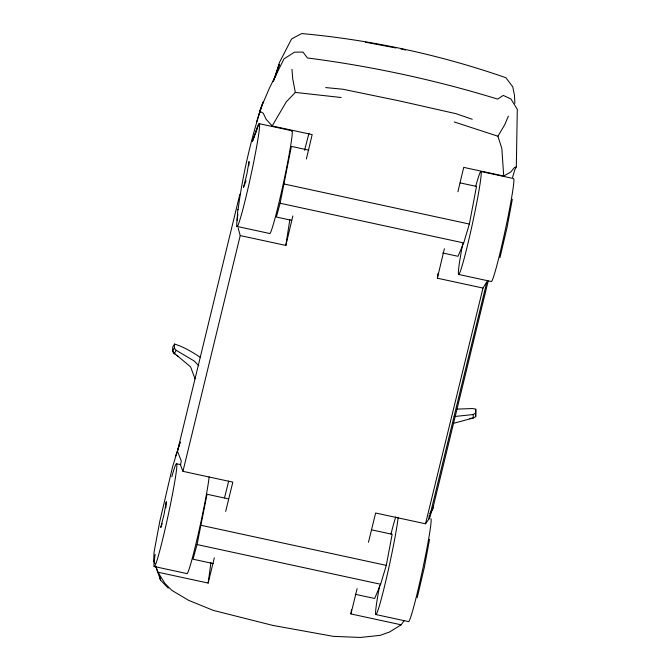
<?xml version="1.0" encoding="UTF-8"?>
<svg xmlns="http://www.w3.org/2000/svg" width="671" height="671" viewBox="0 0 671 671"><rect width="100%" height="100%" fill="white"/><g stroke="black" fill="none" stroke-linecap="round" stroke-linejoin="round"><path stroke-width="1.01" d="M512.535 177.379L514.984 169.335L516.326 166.861L517.299 109.348L510.891 98.956L503.267 95.416L497.647 99.098C435.638 80.034 371.801 66.253 307.461 57.974L302.982 52.103L294.477 52.162L283.992 58.897L269.457 88.044L259.358 111.621M153.701 560.52L154.758 563.439L153.701 560.52L154.028 552.3L159.815 521.258L172.522 467.024L180.08 442.181M195.043 378.821L190.606 366.886L174.393 353.29L172.531 351.092L172.766 347.016L174.577 344.055C183.737 346.882 192.216 351.998 200.21 357.266M172.531 351.092L174.343 348.132L174.577 344.055M165.896 507.88L166.274 501.648L164.085 514.288L160.746 527.481L162.197 523.69M248.79 165.712L249.042 161.552L246.844 174.2L243.514 187.385L246.056 180.751M237.073 220.382L237.861 209.293M453.697 423.292L473.399 417.949L475.697 416.649L475.764 409.184L472.459 408.555L456.917 409.092M475.697 416.649L475.764 409.184M238.037 209.755C242.91 173.244 251.466 137.035 263.057 102.059L256.557 122.021M155.806 566.358L157.911 572.204L208.144 583.065L210.946 562.524M404.21 620.566L401.166 624.802L350.933 613.94L351.478 609.83M238.096 227.83L240.226 235.571L285.846 245.435L289.838 219.526M368.471 542.277L375.634 513.005L425.531 523.791L429.113 518.767L486.92 281.635L482.994 288.069L437.375 278.205L438.037 273.323M429.549 539.367L424.298 567.532L417.219 597.676M512.317 199.279L507.066 227.444L499.987 257.589M213.428 563.623L193.022 559.211L197.056 544.558L207.037 494.25L228.517 498.897M291.675 220.331L276.368 217.027L280.117 203.238L291.357 146.395L308.752 150.153M355.269 594.296L374.653 598.49L380.633 584.256L386.278 565.368L392.174 534.284L371.717 529.864M442.701 252.992L458.008 256.297L463.703 242.936L469.348 224.047L476.494 186.429L460.13 182.889M429.599 513.835L432.594 509.339L433.231 506.513L429.314 518.649M285.846 245.435L292.85 215.953M306.379 159.01L312.174 134.603L272.166 125.955L266.119 119.262L263.317 113.34L260.356 111.512L259.006 113.986M437.375 278.205L444.378 248.715M457.907 191.772L463.703 167.373L503.711 176.02L510.665 172.137L514.363 167.624L516.326 166.861M239.841 194.322L177.446 451.206L175.29 456.884M225.674 511.403L232.837 482.13L182.948 471.336L240.226 235.571M425.531 523.791L482.994 288.069M432.594 509.339L488.178 281.006M208.144 583.065L214.317 557.827M350.933 613.94L357.106 588.71M224.517 497.899L228.685 481.09M304.567 150.321L308.97 133.303M180.214 442.306L177.446 451.206L181.279 460.994L180.474 465.003L182.948 471.336M273.793 80.419L279.43 62.52L291.583 38.943L301.707 33.55C371.189 39.925 439.941 54.754 505.842 77.693L512.736 86.76L514.464 95.215L514.858 103.393M275.185 77.383L279.388 64.441L273.063 81.669M258.805 124.026L252.439 141.17L257.681 126.567M252.439 141.17L254.468 135.668M508.366 116.108L504.735 124.714L497.916 136.221L501.841 148.467L503.711 176.02M272.166 125.955L286.282 101.849L295.315 92.413L341.195 97.513M174.393 353.29L176.196 350.337L174.343 348.132M401.166 624.802L389.515 632.023L380.13 635.362L360.428 637.45L333.319 636.351L272.795 625.397L213.319 610.4L188.484 600.268L171.81 590.321L164.974 583.476L157.911 572.204M454.158 416.557L473.122 414.544L475.42 413.235M469.474 418.603L473.39 417.949L473.122 414.544M325.678 87.574L342.948 89.243L399.614 100.944L456.003 113.693L472.216 119.262M365.502 42.214L395.856 47.96M400.914 48.949L402.935 49.344M259.459 123.716L292.12 130.778M480.973 171.508L513.634 178.57A52.682 2.743 -77.8 0 1 504.944 231.52A52.682 2.743 -77.8 0 1 491.281 281.51L458.62 274.447M283.774 183.921L469.348 224.047M280.117 203.238L463.703 242.936M236.888 226.404L269.549 233.466A52.682 2.743 -77.8 0 0 283.959 180.625A52.682 2.743 -77.8 0 0 291.466 131.088M176.691 463.804L180.767 464.684M200.704 525.242L386.278 565.368M197.056 544.558L380.633 584.256M154.12 566.492L186.781 573.554A52.682 2.743 -77.8 0 0 197.635 536.691A52.682 2.743 -77.8 0 0 209.167 476.888M375.852 614.544L408.513 621.606A52.682 2.743 -77.8 0 0 422.176 571.608A52.682 2.743 -77.8 0 0 430.866 518.658M454.25 121.963L497.916 136.221M403.95 49.545L405.401 50.107M176.196 350.337L194.213 360.998L198.767 365.737M175.047 354.229L173.344 353.063L173.152 351.05M176.75 355.395L178.461 356.561M168.295 588.165L160.587 580.214L155.764 566.425M159.505 576.28L160.587 580.214L159.178 574.233M295.315 92.413L292.732 78.868L291.952 69.306M429.105 515.63L429.113 518.767M398.163 517.45A52.682 2.743 -77.8 0 1 381.019 600.008A52.682 2.743 -77.8 0 1 379.643 585.615M390.967 534.057A52.682 2.743 -77.8 0 1 395.731 516.93M475.722 186.345A52.682 2.743 -77.8 0 1 478.792 191.545A52.682 2.743 -77.8 0 1 461.665 267.301A52.682 2.743 -77.8 0 1 462.789 243.565M255.114 134.77A52.682 2.743 -77.8 0 1 257.714 140.44A52.682 2.743 -77.8 0 1 242.474 210.862A52.682 2.743 -77.8 0 1 237.895 214.309M171.784 476.855A52.682 2.743 -77.8 0 1 175.19 479.044A52.682 2.743 -77.8 0 1 159.899 550.203A52.682 2.743 -77.8 0 1 155.127 554.397"/></g></svg>
